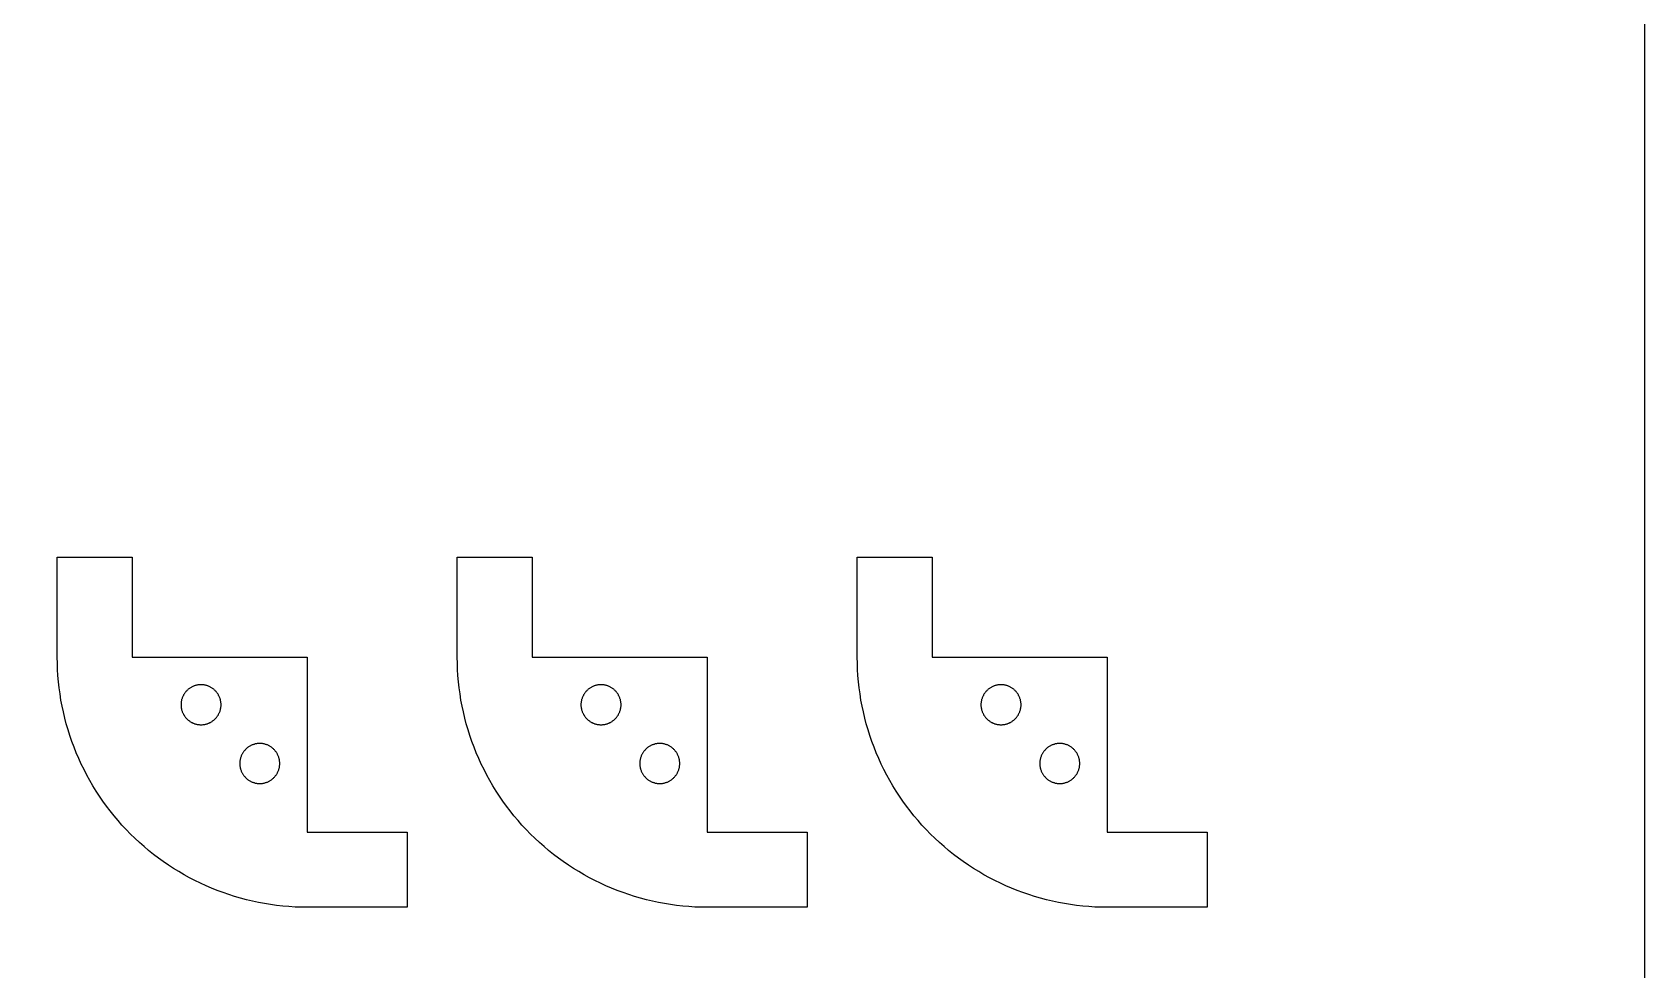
# Model space of a CAD drawing. Header units: millimetres. Extents: x 0 to 900, y 0 to 600.
# Drawn here: x 771 to 900, y 75 to 150 of the extents above; entities that cross this region are included whole.
import ezdxf

# ---------------------------------------------------------------- set-up
doc = ezdxf.new("R2010")
doc.units = ezdxf.units.MM
doc.layers.add('CUT', color=7, linetype='Continuous')
doc.layers.add('SHEET', color=7, linetype='Continuous')

msp = doc.modelspace()

# ---------------------------------------------------------------- linework, layer by layer
at = {"layer": 'CUT'}
for points in [[(773, 108), (779, 108), (779, 100), (793, 100), (793, 86), (801, 86), (801, 80), (793, 80), (792.51, 80.01), (792.02, 80.02), (791.53, 80.05), (791.04, 80.1), (790.55, 80.15), (790.07, 80.22), (789.58, 80.29), (789.1, 80.38), (788.62, 80.49), (788.14, 80.6), (787.67, 80.72), (787.19, 80.86), (786.73, 81.01), (786.26, 81.17), (785.8, 81.34), (785.35, 81.52), (784.9, 81.72), (784.45, 81.92), (784.01, 82.14), (783.57, 82.36), (783.14, 82.6), (782.72, 82.85), (782.3, 83.1), (781.89, 83.37), (781.48, 83.65), (781.09, 83.94), (780.7, 84.23), (780.31, 84.54), (779.94, 84.86), (779.57, 85.18), (779.21, 85.52), (778.86, 85.86), (778.52, 86.21), (778.18, 86.57), (777.86, 86.94), (777.54, 87.31), (777.23, 87.7), (776.94, 88.09), (776.65, 88.48), (776.37, 88.89), (776.1, 89.3), (775.85, 89.72), (775.6, 90.14), (775.36, 90.57), (775.14, 91.01), (774.92, 91.45), (774.72, 91.9), (774.52, 92.35), (774.34, 92.8), (774.17, 93.26), (774.01, 93.73), (773.86, 94.19), (773.72, 94.67), (773.6, 95.14), (773.49, 95.62), (773.38, 96.1), (773.29, 96.58), (773.22, 97.07), (773.15, 97.55), (773.1, 98.04), (773.05, 98.53), (773.02, 99.02), (773.01, 99.51), (773, 100), (773, 108)], [(805, 108), (811, 108), (811, 100), (825, 100), (825, 86), (833, 86), (833, 80), (825, 80), (824.51, 80.01), (824.02, 80.02), (823.53, 80.05), (823.04, 80.1), (822.55, 80.15), (822.07, 80.22), (821.58, 80.29), (821.1, 80.38), (820.62, 80.49), (820.14, 80.6), (819.67, 80.72), (819.19, 80.86), (818.73, 81.01), (818.26, 81.17), (817.8, 81.34), (817.35, 81.52), (816.9, 81.72), (816.45, 81.92), (816.01, 82.14), (815.57, 82.36), (815.14, 82.6), (814.72, 82.85), (814.3, 83.1), (813.89, 83.37), (813.48, 83.65), (813.09, 83.94), (812.7, 84.23), (812.31, 84.54), (811.94, 84.86), (811.57, 85.18), (811.21, 85.52), (810.86, 85.86), (810.52, 86.21), (810.18, 86.57), (809.86, 86.94), (809.54, 87.31), (809.23, 87.7), (808.94, 88.09), (808.65, 88.48), (808.37, 88.89), (808.1, 89.3), (807.85, 89.72), (807.6, 90.14), (807.36, 90.57), (807.14, 91.01), (806.92, 91.45), (806.72, 91.9), (806.52, 92.35), (806.34, 92.8), (806.17, 93.26), (806.01, 93.73), (805.86, 94.19), (805.72, 94.67), (805.6, 95.14), (805.49, 95.62), (805.38, 96.1), (805.29, 96.58), (805.22, 97.07), (805.15, 97.55), (805.1, 98.04), (805.05, 98.53), (805.02, 99.02), (805.01, 99.51), (805, 100), (805, 108)], [(837, 108), (843, 108), (843, 100), (857, 100), (857, 86), (865, 86), (865, 80), (857, 80), (856.51, 80.01), (856.02, 80.02), (855.53, 80.05), (855.04, 80.1), (854.55, 80.15), (854.07, 80.22), (853.58, 80.29), (853.1, 80.38), (852.62, 80.49), (852.14, 80.6), (851.67, 80.72), (851.19, 80.86), (850.73, 81.01), (850.26, 81.17), (849.8, 81.34), (849.35, 81.52), (848.9, 81.72), (848.45, 81.92), (848.01, 82.14), (847.57, 82.36), (847.14, 82.6), (846.72, 82.85), (846.3, 83.1), (845.89, 83.37), (845.48, 83.65), (845.09, 83.94), (844.7, 84.23), (844.31, 84.54), (843.94, 84.86), (843.57, 85.18), (843.21, 85.52), (842.86, 85.86), (842.52, 86.21), (842.18, 86.57), (841.86, 86.94), (841.54, 87.31), (841.23, 87.7), (840.94, 88.09), (840.65, 88.48), (840.37, 88.89), (840.1, 89.3), (839.85, 89.72), (839.6, 90.14), (839.36, 90.57), (839.14, 91.01), (838.92, 91.45), (838.72, 91.9), (838.52, 92.35), (838.34, 92.8), (838.17, 93.26), (838.01, 93.73), (837.86, 94.19), (837.72, 94.67), (837.6, 95.14), (837.49, 95.62), (837.38, 96.1), (837.29, 96.58), (837.22, 97.07), (837.15, 97.55), (837.1, 98.04), (837.05, 98.53), (837.02, 99.02), (837.01, 99.51), (837, 100), (837, 108)], [(786.1, 96.2), (786.1, 96.25), (786.1, 96.3), (786.09, 96.36), (786.09, 96.41), (786.08, 96.46), (786.07, 96.51), (786.06, 96.56), (786.05, 96.61), (786.03, 96.66), (786.02, 96.71), (786, 96.76), (785.98, 96.81), (785.96, 96.86), (785.93, 96.91), (785.91, 96.95), (785.89, 97), (785.86, 97.04), (785.83, 97.09), (785.8, 97.13), (785.77, 97.17), (785.74, 97.22), (785.7, 97.25), (785.67, 97.29), (785.63, 97.33), (785.59, 97.37), (785.55, 97.4), (785.52, 97.44), (785.47, 97.47), (785.43, 97.5), (785.39, 97.53), (785.34, 97.56), (785.3, 97.59), (785.25, 97.61), (785.21, 97.63), (785.16, 97.66), (785.11, 97.68), (785.06, 97.7), (785.01, 97.72), (784.96, 97.73), (784.91, 97.75), (784.86, 97.76), (784.81, 97.77), (784.76, 97.78), (784.71, 97.79), (784.66, 97.79), (784.6, 97.8), (784.55, 97.8), (784.5, 97.8), (784.45, 97.8), (784.4, 97.8), (784.34, 97.79), (784.29, 97.79), (784.24, 97.78), (784.19, 97.77), (784.14, 97.76), (784.09, 97.75), (784.04, 97.73), (783.99, 97.72), (783.94, 97.7), (783.89, 97.68), (783.84, 97.66), (783.79, 97.63), (783.75, 97.61), (783.7, 97.59), (783.66, 97.56), (783.61, 97.53), (783.57, 97.5), (783.53, 97.47), (783.48, 97.44), (783.45, 97.4), (783.41, 97.37), (783.37, 97.33), (783.33, 97.29), (783.3, 97.25), (783.26, 97.22), (783.23, 97.17), (783.2, 97.13), (783.17, 97.09), (783.14, 97.04), (783.11, 97), (783.09, 96.95), (783.07, 96.91), (783.04, 96.86), (783.02, 96.81), (783, 96.76), (782.98, 96.71), (782.97, 96.66), (782.95, 96.61), (782.94, 96.56), (782.93, 96.51), (782.92, 96.46), (782.91, 96.41), (782.91, 96.36), (782.9, 96.3), (782.9, 96.25), (782.9, 96.2), (782.9, 96.15), (782.9, 96.1), (782.91, 96.04), (782.91, 95.99), (782.92, 95.94), (782.93, 95.89), (782.94, 95.84), (782.95, 95.79), (782.97, 95.74), (782.98, 95.69), (783, 95.64), (783.02, 95.59), (783.04, 95.54), (783.07, 95.49), (783.09, 95.45), (783.11, 95.4), (783.14, 95.36), (783.17, 95.31), (783.2, 95.27), (783.23, 95.23), (783.26, 95.18), (783.3, 95.15), (783.33, 95.11), (783.37, 95.07), (783.41, 95.03), (783.45, 95), (783.48, 94.96), (783.53, 94.93), (783.57, 94.9), (783.61, 94.87), (783.66, 94.84), (783.7, 94.81), (783.75, 94.79), (783.79, 94.77), (783.84, 94.74), (783.89, 94.72), (783.94, 94.7), (783.99, 94.68), (784.04, 94.67), (784.09, 94.65), (784.14, 94.64), (784.19, 94.63), (784.24, 94.62), (784.29, 94.61), (784.34, 94.61), (784.4, 94.6), (784.45, 94.6), (784.5, 94.6), (784.55, 94.6), (784.6, 94.6), (784.66, 94.61), (784.71, 94.61), (784.76, 94.62), (784.81, 94.63), (784.86, 94.64), (784.91, 94.65), (784.96, 94.67), (785.01, 94.68), (785.06, 94.7), (785.11, 94.72), (785.16, 94.74), (785.21, 94.77), (785.25, 94.79), (785.3, 94.81), (785.34, 94.84), (785.39, 94.87), (785.43, 94.9), (785.47, 94.93), (785.52, 94.96), (785.55, 95), (785.59, 95.03), (785.63, 95.07), (785.67, 95.11), (785.7, 95.15), (785.74, 95.18), (785.77, 95.23), (785.8, 95.27), (785.83, 95.31), (785.86, 95.36), (785.89, 95.4), (785.91, 95.45), (785.93, 95.49), (785.96, 95.54), (785.98, 95.59), (786, 95.64), (786.02, 95.69), (786.03, 95.74), (786.05, 95.79), (786.06, 95.84), (786.07, 95.89), (786.08, 95.94), (786.09, 95.99), (786.09, 96.04), (786.1, 96.1), (786.1, 96.15), (786.1, 96.2)], [(818.1, 96.2), (818.1, 96.25), (818.1, 96.3), (818.09, 96.36), (818.09, 96.41), (818.08, 96.46), (818.07, 96.51), (818.06, 96.56), (818.05, 96.61), (818.03, 96.66), (818.02, 96.71), (818, 96.76), (817.98, 96.81), (817.96, 96.86), (817.93, 96.91), (817.91, 96.95), (817.89, 97), (817.86, 97.04), (817.83, 97.09), (817.8, 97.13), (817.77, 97.17), (817.74, 97.22), (817.7, 97.25), (817.67, 97.29), (817.63, 97.33), (817.59, 97.37), (817.55, 97.4), (817.52, 97.44), (817.47, 97.47), (817.43, 97.5), (817.39, 97.53), (817.34, 97.56), (817.3, 97.59), (817.25, 97.61), (817.21, 97.63), (817.16, 97.66), (817.11, 97.68), (817.06, 97.7), (817.01, 97.72), (816.96, 97.73), (816.91, 97.75), (816.86, 97.76), (816.81, 97.77), (816.76, 97.78), (816.71, 97.79), (816.66, 97.79), (816.6, 97.8), (816.55, 97.8), (816.5, 97.8), (816.45, 97.8), (816.4, 97.8), (816.34, 97.79), (816.29, 97.79), (816.24, 97.78), (816.19, 97.77), (816.14, 97.76), (816.09, 97.75), (816.04, 97.73), (815.99, 97.72), (815.94, 97.7), (815.89, 97.68), (815.84, 97.66), (815.79, 97.63), (815.75, 97.61), (815.7, 97.59), (815.66, 97.56), (815.61, 97.53), (815.57, 97.5), (815.53, 97.47), (815.48, 97.44), (815.45, 97.4), (815.41, 97.37), (815.37, 97.33), (815.33, 97.29), (815.3, 97.25), (815.26, 97.22), (815.23, 97.17), (815.2, 97.13), (815.17, 97.09), (815.14, 97.04), (815.11, 97), (815.09, 96.95), (815.07, 96.91), (815.04, 96.86), (815.02, 96.81), (815, 96.76), (814.98, 96.71), (814.97, 96.66), (814.95, 96.61), (814.94, 96.56), (814.93, 96.51), (814.92, 96.46), (814.91, 96.41), (814.91, 96.36), (814.9, 96.3), (814.9, 96.25), (814.9, 96.2), (814.9, 96.15), (814.9, 96.1), (814.91, 96.04), (814.91, 95.99), (814.92, 95.94), (814.93, 95.89), (814.94, 95.84), (814.95, 95.79), (814.97, 95.74), (814.98, 95.69), (815, 95.64), (815.02, 95.59), (815.04, 95.54), (815.07, 95.49), (815.09, 95.45), (815.11, 95.4), (815.14, 95.36), (815.17, 95.31), (815.2, 95.27), (815.23, 95.23), (815.26, 95.18), (815.3, 95.15), (815.33, 95.11), (815.37, 95.07), (815.41, 95.03), (815.45, 95), (815.48, 94.96), (815.53, 94.93), (815.57, 94.9), (815.61, 94.87), (815.66, 94.84), (815.7, 94.81), (815.75, 94.79), (815.79, 94.77), (815.84, 94.74), (815.89, 94.72), (815.94, 94.7), (815.99, 94.68), (816.04, 94.67), (816.09, 94.65), (816.14, 94.64), (816.19, 94.63), (816.24, 94.62), (816.29, 94.61), (816.34, 94.61), (816.4, 94.6), (816.45, 94.6), (816.5, 94.6), (816.55, 94.6), (816.6, 94.6), (816.66, 94.61), (816.71, 94.61), (816.76, 94.62), (816.81, 94.63), (816.86, 94.64), (816.91, 94.65), (816.96, 94.67), (817.01, 94.68), (817.06, 94.7), (817.11, 94.72), (817.16, 94.74), (817.21, 94.77), (817.25, 94.79), (817.3, 94.81), (817.34, 94.84), (817.39, 94.87), (817.43, 94.9), (817.47, 94.93), (817.52, 94.96), (817.55, 95), (817.59, 95.03), (817.63, 95.07), (817.67, 95.11), (817.7, 95.15), (817.74, 95.18), (817.77, 95.23), (817.8, 95.27), (817.83, 95.31), (817.86, 95.36), (817.89, 95.4), (817.91, 95.45), (817.93, 95.49), (817.96, 95.54), (817.98, 95.59), (818, 95.64), (818.02, 95.69), (818.03, 95.74), (818.05, 95.79), (818.06, 95.84), (818.07, 95.89), (818.08, 95.94), (818.09, 95.99), (818.09, 96.04), (818.1, 96.1), (818.1, 96.15), (818.1, 96.2)], [(850.1, 96.2), (850.1, 96.25), (850.1, 96.3), (850.09, 96.36), (850.09, 96.41), (850.08, 96.46), (850.07, 96.51), (850.06, 96.56), (850.05, 96.61), (850.03, 96.66), (850.02, 96.71), (850, 96.76), (849.98, 96.81), (849.96, 96.86), (849.93, 96.91), (849.91, 96.95), (849.89, 97), (849.86, 97.04), (849.83, 97.09), (849.8, 97.13), (849.77, 97.17), (849.74, 97.22), (849.7, 97.25), (849.67, 97.29), (849.63, 97.33), (849.59, 97.37), (849.55, 97.4), (849.52, 97.44), (849.47, 97.47), (849.43, 97.5), (849.39, 97.53), (849.34, 97.56), (849.3, 97.59), (849.25, 97.61), (849.21, 97.63), (849.16, 97.66), (849.11, 97.68), (849.06, 97.7), (849.01, 97.72), (848.96, 97.73), (848.91, 97.75), (848.86, 97.76), (848.81, 97.77), (848.76, 97.78), (848.71, 97.79), (848.66, 97.79), (848.6, 97.8), (848.55, 97.8), (848.5, 97.8), (848.45, 97.8), (848.4, 97.8), (848.34, 97.79), (848.29, 97.79), (848.24, 97.78), (848.19, 97.77), (848.14, 97.76), (848.09, 97.75), (848.04, 97.73), (847.99, 97.72), (847.94, 97.7), (847.89, 97.68), (847.84, 97.66), (847.79, 97.63), (847.75, 97.61), (847.7, 97.59), (847.66, 97.56), (847.61, 97.53), (847.57, 97.5), (847.53, 97.47), (847.48, 97.44), (847.45, 97.4), (847.41, 97.37), (847.37, 97.33), (847.33, 97.29), (847.3, 97.25), (847.26, 97.22), (847.23, 97.17), (847.2, 97.13), (847.17, 97.09), (847.14, 97.04), (847.11, 97), (847.09, 96.95), (847.07, 96.91), (847.04, 96.86), (847.02, 96.81), (847, 96.76), (846.98, 96.71), (846.97, 96.66), (846.95, 96.61), (846.94, 96.56), (846.93, 96.51), (846.92, 96.46), (846.91, 96.41), (846.91, 96.36), (846.9, 96.3), (846.9, 96.25), (846.9, 96.2), (846.9, 96.15), (846.9, 96.1), (846.91, 96.04), (846.91, 95.99), (846.92, 95.94), (846.93, 95.89), (846.94, 95.84), (846.95, 95.79), (846.97, 95.74), (846.98, 95.69), (847, 95.64), (847.02, 95.59), (847.04, 95.54), (847.07, 95.49), (847.09, 95.45), (847.11, 95.4), (847.14, 95.36), (847.17, 95.31), (847.2, 95.27), (847.23, 95.23), (847.26, 95.18), (847.3, 95.15), (847.33, 95.11), (847.37, 95.07), (847.41, 95.03), (847.45, 95), (847.48, 94.96), (847.53, 94.93), (847.57, 94.9), (847.61, 94.87), (847.66, 94.84), (847.7, 94.81), (847.75, 94.79), (847.79, 94.77), (847.84, 94.74), (847.89, 94.72), (847.94, 94.7), (847.99, 94.68), (848.04, 94.67), (848.09, 94.65), (848.14, 94.64), (848.19, 94.63), (848.24, 94.62), (848.29, 94.61), (848.34, 94.61), (848.4, 94.6), (848.45, 94.6), (848.5, 94.6), (848.55, 94.6), (848.6, 94.6), (848.66, 94.61), (848.71, 94.61), (848.76, 94.62), (848.81, 94.63), (848.86, 94.64), (848.91, 94.65), (848.96, 94.67), (849.01, 94.68), (849.06, 94.7), (849.11, 94.72), (849.16, 94.74), (849.21, 94.77), (849.25, 94.79), (849.3, 94.81), (849.34, 94.84), (849.39, 94.87), (849.43, 94.9), (849.47, 94.93), (849.52, 94.96), (849.55, 95), (849.59, 95.03), (849.63, 95.07), (849.67, 95.11), (849.7, 95.15), (849.74, 95.18), (849.77, 95.23), (849.8, 95.27), (849.83, 95.31), (849.86, 95.36), (849.89, 95.4), (849.91, 95.45), (849.93, 95.49), (849.96, 95.54), (849.98, 95.59), (850, 95.64), (850.02, 95.69), (850.03, 95.74), (850.05, 95.79), (850.06, 95.84), (850.07, 95.89), (850.08, 95.94), (850.09, 95.99), (850.09, 96.04), (850.1, 96.1), (850.1, 96.15), (850.1, 96.2)], [(790.8, 91.5), (790.8, 91.55), (790.8, 91.6), (790.79, 91.66), (790.79, 91.71), (790.78, 91.76), (790.77, 91.81), (790.76, 91.86), (790.75, 91.91), (790.73, 91.96), (790.72, 92.01), (790.7, 92.06), (790.68, 92.11), (790.66, 92.16), (790.63, 92.21), (790.61, 92.25), (790.59, 92.3), (790.56, 92.34), (790.53, 92.39), (790.5, 92.43), (790.47, 92.47), (790.44, 92.52), (790.4, 92.55), (790.37, 92.59), (790.33, 92.63), (790.29, 92.67), (790.25, 92.7), (790.22, 92.74), (790.17, 92.77), (790.13, 92.8), (790.09, 92.83), (790.04, 92.86), (790, 92.89), (789.95, 92.91), (789.91, 92.93), (789.86, 92.96), (789.81, 92.98), (789.76, 93), (789.71, 93.02), (789.66, 93.03), (789.61, 93.05), (789.56, 93.06), (789.51, 93.07), (789.46, 93.08), (789.41, 93.09), (789.36, 93.09), (789.3, 93.1), (789.25, 93.1), (789.2, 93.1), (789.15, 93.1), (789.1, 93.1), (789.04, 93.09), (788.99, 93.09), (788.94, 93.08), (788.89, 93.07), (788.84, 93.06), (788.79, 93.05), (788.74, 93.03), (788.69, 93.02), (788.64, 93), (788.59, 92.98), (788.54, 92.96), (788.49, 92.93), (788.45, 92.91), (788.4, 92.89), (788.36, 92.86), (788.31, 92.83), (788.27, 92.8), (788.23, 92.77), (788.18, 92.74), (788.15, 92.7), (788.11, 92.67), (788.07, 92.63), (788.03, 92.59), (788, 92.55), (787.96, 92.52), (787.93, 92.47), (787.9, 92.43), (787.87, 92.39), (787.84, 92.34), (787.81, 92.3), (787.79, 92.25), (787.77, 92.21), (787.74, 92.16), (787.72, 92.11), (787.7, 92.06), (787.68, 92.01), (787.67, 91.96), (787.65, 91.91), (787.64, 91.86), (787.63, 91.81), (787.62, 91.76), (787.61, 91.71), (787.61, 91.66), (787.6, 91.6), (787.6, 91.55), (787.6, 91.5), (787.6, 91.45), (787.6, 91.4), (787.61, 91.34), (787.61, 91.29), (787.62, 91.24), (787.63, 91.19), (787.64, 91.14), (787.65, 91.09), (787.67, 91.04), (787.68, 90.99), (787.7, 90.94), (787.72, 90.89), (787.74, 90.84), (787.77, 90.79), (787.79, 90.75), (787.81, 90.7), (787.84, 90.66), (787.87, 90.61), (787.9, 90.57), (787.93, 90.53), (787.96, 90.48), (788, 90.45), (788.03, 90.41), (788.07, 90.37), (788.11, 90.33), (788.15, 90.3), (788.18, 90.26), (788.23, 90.23), (788.27, 90.2), (788.31, 90.17), (788.36, 90.14), (788.4, 90.11), (788.45, 90.09), (788.49, 90.07), (788.54, 90.04), (788.59, 90.02), (788.64, 90), (788.69, 89.98), (788.74, 89.97), (788.79, 89.95), (788.84, 89.94), (788.89, 89.93), (788.94, 89.92), (788.99, 89.91), (789.04, 89.91), (789.1, 89.9), (789.15, 89.9), (789.2, 89.9), (789.25, 89.9), (789.3, 89.9), (789.36, 89.91), (789.41, 89.91), (789.46, 89.92), (789.51, 89.93), (789.56, 89.94), (789.61, 89.95), (789.66, 89.97), (789.71, 89.98), (789.76, 90), (789.81, 90.02), (789.86, 90.04), (789.91, 90.07), (789.95, 90.09), (790, 90.11), (790.04, 90.14), (790.09, 90.17), (790.13, 90.2), (790.17, 90.23), (790.22, 90.26), (790.25, 90.3), (790.29, 90.33), (790.33, 90.37), (790.37, 90.41), (790.4, 90.45), (790.44, 90.48), (790.47, 90.53), (790.5, 90.57), (790.53, 90.61), (790.56, 90.66), (790.59, 90.7), (790.61, 90.75), (790.63, 90.79), (790.66, 90.84), (790.68, 90.89), (790.7, 90.94), (790.72, 90.99), (790.73, 91.04), (790.75, 91.09), (790.76, 91.14), (790.77, 91.19), (790.78, 91.24), (790.79, 91.29), (790.79, 91.34), (790.8, 91.4), (790.8, 91.45), (790.8, 91.5)], [(822.8, 91.5), (822.8, 91.55), (822.8, 91.6), (822.79, 91.66), (822.79, 91.71), (822.78, 91.76), (822.77, 91.81), (822.76, 91.86), (822.75, 91.91), (822.73, 91.96), (822.72, 92.01), (822.7, 92.06), (822.68, 92.11), (822.66, 92.16), (822.63, 92.21), (822.61, 92.25), (822.59, 92.3), (822.56, 92.34), (822.53, 92.39), (822.5, 92.43), (822.47, 92.47), (822.44, 92.52), (822.4, 92.55), (822.37, 92.59), (822.33, 92.63), (822.29, 92.67), (822.25, 92.7), (822.22, 92.74), (822.17, 92.77), (822.13, 92.8), (822.09, 92.83), (822.04, 92.86), (822, 92.89), (821.95, 92.91), (821.91, 92.93), (821.86, 92.96), (821.81, 92.98), (821.76, 93), (821.71, 93.02), (821.66, 93.03), (821.61, 93.05), (821.56, 93.06), (821.51, 93.07), (821.46, 93.08), (821.41, 93.09), (821.36, 93.09), (821.3, 93.1), (821.25, 93.1), (821.2, 93.1), (821.15, 93.1), (821.1, 93.1), (821.04, 93.09), (820.99, 93.09), (820.94, 93.08), (820.89, 93.07), (820.84, 93.06), (820.79, 93.05), (820.74, 93.03), (820.69, 93.02), (820.64, 93), (820.59, 92.98), (820.54, 92.96), (820.49, 92.93), (820.45, 92.91), (820.4, 92.89), (820.36, 92.86), (820.31, 92.83), (820.27, 92.8), (820.23, 92.77), (820.18, 92.74), (820.15, 92.7), (820.11, 92.67), (820.07, 92.63), (820.03, 92.59), (820, 92.55), (819.96, 92.52), (819.93, 92.47), (819.9, 92.43), (819.87, 92.39), (819.84, 92.34), (819.81, 92.3), (819.79, 92.25), (819.77, 92.21), (819.74, 92.16), (819.72, 92.11), (819.7, 92.06), (819.68, 92.01), (819.67, 91.96), (819.65, 91.91), (819.64, 91.86), (819.63, 91.81), (819.62, 91.76), (819.61, 91.71), (819.61, 91.66), (819.6, 91.6), (819.6, 91.55), (819.6, 91.5), (819.6, 91.45), (819.6, 91.4), (819.61, 91.34), (819.61, 91.29), (819.62, 91.24), (819.63, 91.19), (819.64, 91.14), (819.65, 91.09), (819.67, 91.04), (819.68, 90.99), (819.7, 90.94), (819.72, 90.89), (819.74, 90.84), (819.77, 90.79), (819.79, 90.75), (819.81, 90.7), (819.84, 90.66), (819.87, 90.61), (819.9, 90.57), (819.93, 90.53), (819.96, 90.48), (820, 90.45), (820.03, 90.41), (820.07, 90.37), (820.11, 90.33), (820.15, 90.3), (820.18, 90.26), (820.23, 90.23), (820.27, 90.2), (820.31, 90.17), (820.36, 90.14), (820.4, 90.11), (820.45, 90.09), (820.49, 90.07), (820.54, 90.04), (820.59, 90.02), (820.64, 90), (820.69, 89.98), (820.74, 89.97), (820.79, 89.95), (820.84, 89.94), (820.89, 89.93), (820.94, 89.92), (820.99, 89.91), (821.04, 89.91), (821.1, 89.9), (821.15, 89.9), (821.2, 89.9), (821.25, 89.9), (821.3, 89.9), (821.36, 89.91), (821.41, 89.91), (821.46, 89.92), (821.51, 89.93), (821.56, 89.94), (821.61, 89.95), (821.66, 89.97), (821.71, 89.98), (821.76, 90), (821.81, 90.02), (821.86, 90.04), (821.91, 90.07), (821.95, 90.09), (822, 90.11), (822.04, 90.14), (822.09, 90.17), (822.13, 90.2), (822.17, 90.23), (822.22, 90.26), (822.25, 90.3), (822.29, 90.33), (822.33, 90.37), (822.37, 90.41), (822.4, 90.45), (822.44, 90.48), (822.47, 90.53), (822.5, 90.57), (822.53, 90.61), (822.56, 90.66), (822.59, 90.7), (822.61, 90.75), (822.63, 90.79), (822.66, 90.84), (822.68, 90.89), (822.7, 90.94), (822.72, 90.99), (822.73, 91.04), (822.75, 91.09), (822.76, 91.14), (822.77, 91.19), (822.78, 91.24), (822.79, 91.29), (822.79, 91.34), (822.8, 91.4), (822.8, 91.45), (822.8, 91.5)], [(854.8, 91.5), (854.8, 91.55), (854.8, 91.6), (854.79, 91.66), (854.79, 91.71), (854.78, 91.76), (854.77, 91.81), (854.76, 91.86), (854.75, 91.91), (854.73, 91.96), (854.72, 92.01), (854.7, 92.06), (854.68, 92.11), (854.66, 92.16), (854.63, 92.21), (854.61, 92.25), (854.59, 92.3), (854.56, 92.34), (854.53, 92.39), (854.5, 92.43), (854.47, 92.47), (854.44, 92.52), (854.4, 92.55), (854.37, 92.59), (854.33, 92.63), (854.29, 92.67), (854.25, 92.7), (854.22, 92.74), (854.17, 92.77), (854.13, 92.8), (854.09, 92.83), (854.04, 92.86), (854, 92.89), (853.95, 92.91), (853.91, 92.93), (853.86, 92.96), (853.81, 92.98), (853.76, 93), (853.71, 93.02), (853.66, 93.03), (853.61, 93.05), (853.56, 93.06), (853.51, 93.07), (853.46, 93.08), (853.41, 93.09), (853.36, 93.09), (853.3, 93.1), (853.25, 93.1), (853.2, 93.1), (853.15, 93.1), (853.1, 93.1), (853.04, 93.09), (852.99, 93.09), (852.94, 93.08), (852.89, 93.07), (852.84, 93.06), (852.79, 93.05), (852.74, 93.03), (852.69, 93.02), (852.64, 93), (852.59, 92.98), (852.54, 92.96), (852.49, 92.93), (852.45, 92.91), (852.4, 92.89), (852.36, 92.86), (852.31, 92.83), (852.27, 92.8), (852.23, 92.77), (852.18, 92.74), (852.15, 92.7), (852.11, 92.67), (852.07, 92.63), (852.03, 92.59), (852, 92.55), (851.96, 92.52), (851.93, 92.47), (851.9, 92.43), (851.87, 92.39), (851.84, 92.34), (851.81, 92.3), (851.79, 92.25), (851.77, 92.21), (851.74, 92.16), (851.72, 92.11), (851.7, 92.06), (851.68, 92.01), (851.67, 91.96), (851.65, 91.91), (851.64, 91.86), (851.63, 91.81), (851.62, 91.76), (851.61, 91.71), (851.61, 91.66), (851.6, 91.6), (851.6, 91.55), (851.6, 91.5), (851.6, 91.45), (851.6, 91.4), (851.61, 91.34), (851.61, 91.29), (851.62, 91.24), (851.63, 91.19), (851.64, 91.14), (851.65, 91.09), (851.67, 91.04), (851.68, 90.99), (851.7, 90.94), (851.72, 90.89), (851.74, 90.84), (851.77, 90.79), (851.79, 90.75), (851.81, 90.7), (851.84, 90.66), (851.87, 90.61), (851.9, 90.57), (851.93, 90.53), (851.96, 90.48), (852, 90.45), (852.03, 90.41), (852.07, 90.37), (852.11, 90.33), (852.15, 90.3), (852.18, 90.26), (852.23, 90.23), (852.27, 90.2), (852.31, 90.17), (852.36, 90.14), (852.4, 90.11), (852.45, 90.09), (852.49, 90.07), (852.54, 90.04), (852.59, 90.02), (852.64, 90), (852.69, 89.98), (852.74, 89.97), (852.79, 89.95), (852.84, 89.94), (852.89, 89.93), (852.94, 89.92), (852.99, 89.91), (853.04, 89.91), (853.1, 89.9), (853.15, 89.9), (853.2, 89.9), (853.25, 89.9), (853.3, 89.9), (853.36, 89.91), (853.41, 89.91), (853.46, 89.92), (853.51, 89.93), (853.56, 89.94), (853.61, 89.95), (853.66, 89.97), (853.71, 89.98), (853.76, 90), (853.81, 90.02), (853.86, 90.04), (853.91, 90.07), (853.95, 90.09), (854, 90.11), (854.04, 90.14), (854.09, 90.17), (854.13, 90.2), (854.17, 90.23), (854.22, 90.26), (854.25, 90.3), (854.29, 90.33), (854.33, 90.37), (854.37, 90.41), (854.4, 90.45), (854.44, 90.48), (854.47, 90.53), (854.5, 90.57), (854.53, 90.61), (854.56, 90.66), (854.59, 90.7), (854.61, 90.75), (854.63, 90.79), (854.66, 90.84), (854.68, 90.89), (854.7, 90.94), (854.72, 90.99), (854.73, 91.04), (854.75, 91.09), (854.76, 91.14), (854.77, 91.19), (854.78, 91.24), (854.79, 91.29), (854.79, 91.34), (854.8, 91.4), (854.8, 91.45), (854.8, 91.5)]]:
    msp.add_lwpolyline(points, close=True, dxfattribs=at)
at = {"layer": 'SHEET'}
msp.add_lwpolyline([(0, 0), (900, 0), (900, 600), (0, 600)], close=True, dxfattribs=at)

doc.saveas('drawing.dxf')
